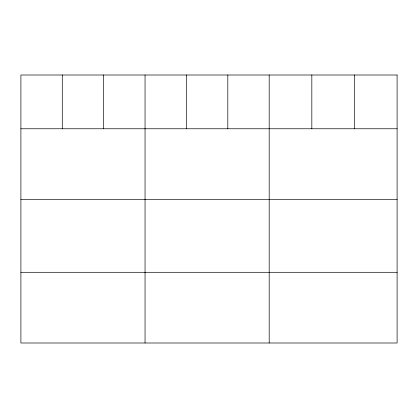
<?xml version="1.0" encoding="UTF-8"?>
<svg xmlns="http://www.w3.org/2000/svg" width="418" height="418" viewBox="0 0 418 418"><rect width="100%" height="100%" fill="white"/><g stroke="black" fill="none" stroke-linecap="round" stroke-linejoin="round"><path stroke-width="0.63" d="M20.9 128.765L397.1 128.765M20.9 199.464L397.1 199.464M20.9 272.301L397.1 272.301M354.464 75L354.464 128.765M311.828 75L311.828 128.765M269.192 75L269.192 343M227.81 75L227.81 128.765M186.428 75L186.428 128.765M145.046 75L145.046 343M103.664 75L103.664 128.765M62.282 75L62.282 128.765M397.1 75L20.9 75L20.9 343L397.1 343L397.1 75"/></g></svg>
